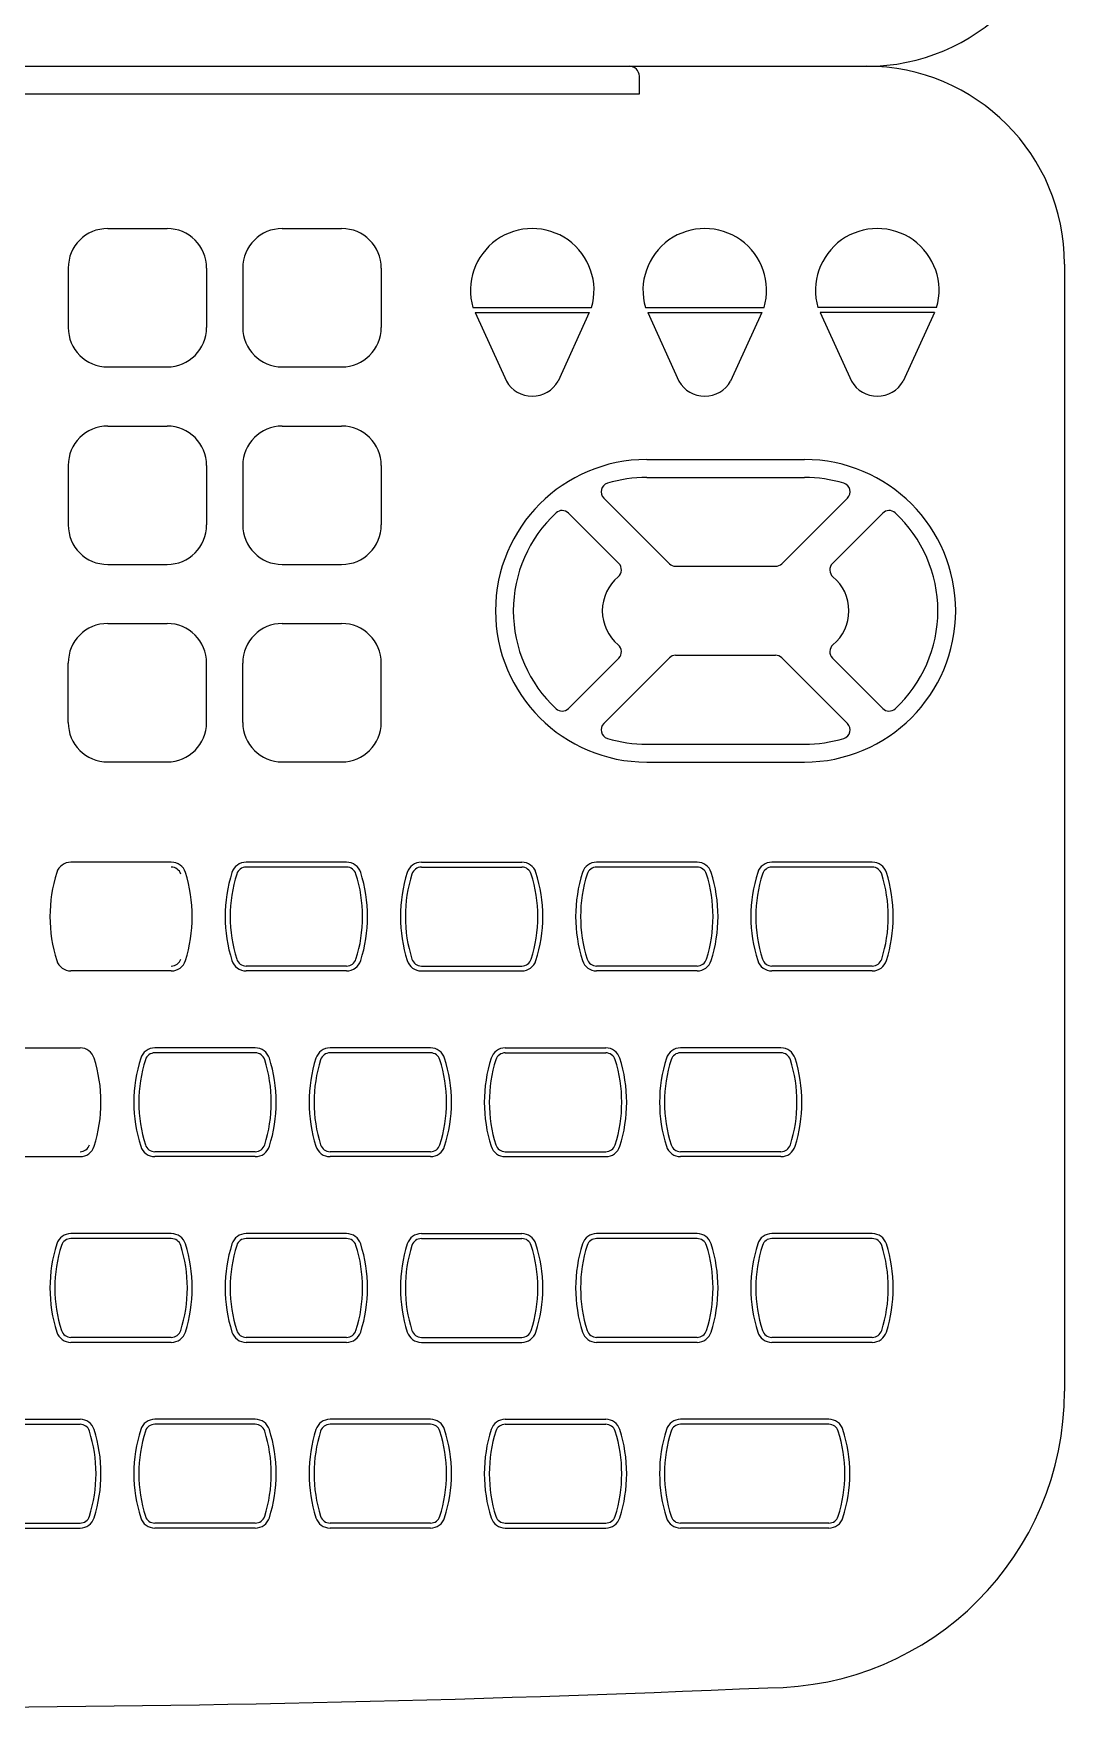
# Model space of a CAD drawing. Header units: millimetres. Extents: x -773.218 to -773.096, y 2678.22 to 2678.386.
# Drawn here: x -773.1479 to -773.0957, y 2678.2201 to 2678.3047 of the extents above; entities that cross this region are included whole.
import ezdxf

# ---------------------------------------------------------------- set-up
doc = ezdxf.new("R2010")
doc.units = ezdxf.units.MM
doc.header["$LTSCALE"] = 10
doc.layers.add('Móveis_estações', color=2, linetype='Continuous')

msp = doc.modelspace()

# ---------------------------------------------------------------- linework, layer by layer
at = {"layer": 'Móveis_estações', "color": 1}
for p, q in [((-773.1957210689116, 2678.303064513199), (-773.1177210689111, 2678.303064513199)), ((-773.1177210689111, 2678.303064513199), (-773.1057210689112, 2678.303064513199)), ((-773.1172210689117, 2678.301664513199), (-773.1172210689115, 2678.302564513199)), ((-773.1962210689112, 2678.301664513199), (-773.1172210689115, 2678.301664513199)), ((-773.1441038354208, 2678.294859807976), (-773.1411038354206, 2678.294859807976)), ((-773.1352753542819, 2678.294859807976), (-773.1322753542818, 2678.294859807976)), ((-773.146103835421, 2678.292859807977), (-773.146103835421, 2678.289859807976)), ((-773.1391038354209, 2678.292859807977), (-773.1391038354209, 2678.289859807976)), ((-773.1372753542817, 2678.292859807977), (-773.1372753542817, 2678.289859807976)), ((-773.1302753542816, 2678.292859807977), (-773.1302753542816, 2678.289859807976)), ((-773.0957210689112, 2678.293064513199), (-773.0957210689112, 2678.236064513199)), ((-773.1256373973847, 2678.290859807976), (-773.1196373973846, 2678.290859807976)), ((-773.1255234822786, 2678.290609807976), (-773.1239419997726, 2678.287139059974)), ((-773.1255234822786, 2678.290609807976), (-773.1197513124907, 2678.290609807976)), ((-773.1197513124907, 2678.290609807976), (-773.1213327949961, 2678.287139059974)), ((-773.1169130102712, 2678.290859807976), (-773.1109130102709, 2678.290859807976)), ((-773.1167990951649, 2678.290609807976), (-773.1110269253772, 2678.290609807976)), ((-773.1167990951649, 2678.290609807976), (-773.1152176126591, 2678.287139059974)), ((-773.1110269253772, 2678.290609807976), (-773.1126084078826, 2678.287139059974)), ((-773.1021886231574, 2678.290859807976), (-773.1081886231573, 2678.290859807976)), ((-773.1023025382631, 2678.290609807976), (-773.1080747080514, 2678.290609807976)), ((-773.1080747080514, 2678.290609807976), (-773.1064932255458, 2678.287139059974)), ((-773.1023025382631, 2678.290609807976), (-773.1038840207691, 2678.287139059974)), ((-773.1441038354208, 2678.287859807976), (-773.1411038354206, 2678.287859807976)), ((-773.1352753542819, 2678.287859807976), (-773.1322753542818, 2678.287859807976)), ((-773.1441038354208, 2678.284872218927), (-773.1411038354206, 2678.284872218927)), ((-773.1352753542819, 2678.284872218927), (-773.1322753542818, 2678.284872218927)), ((-773.146103835421, 2678.282872218927), (-773.146103835421, 2678.279872218927)), ((-773.1391038354209, 2678.282872218927), (-773.1391038354209, 2678.279872218927)), ((-773.1372753542817, 2678.282872218927), (-773.1372753542817, 2678.279872218927)), ((-773.1302753542816, 2678.282872218927), (-773.1302753542816, 2678.279872218927)), ((-773.1168456987941, 2678.283177346353), (-773.108873609347, 2678.283177346353)), ((-773.1168456987941, 2678.282277346353), (-773.108873609347, 2678.282277346353)), ((-773.1157047085367, 2678.277909148301), (-773.1190238823833, 2678.281228322148)), ((-773.1100145996047, 2678.277909148301), (-773.1066954257578, 2678.281228322148)), ((-773.1182586631576, 2678.27791751851), (-773.1208086072072, 2678.280467462559)), ((-773.1074606449836, 2678.27791751851), (-773.1049107009339, 2678.28046746256)), ((-773.1441038354208, 2678.277872218927), (-773.1411038354206, 2678.277872218927)), ((-773.1352753542819, 2678.277872218927), (-773.1322753542818, 2678.277872218927)), ((-773.1153865104852, 2678.277777346353), (-773.1103327976562, 2678.277777346353)), ((-773.1441038354208, 2678.274884629878), (-773.1411038354206, 2678.274884629878)), ((-773.1352753542819, 2678.274884629878), (-773.1322753542818, 2678.274884629878)), ((-773.146103835421, 2678.269884629878), (-773.146103835421, 2678.272884629877)), ((-773.1391038354209, 2678.269884629878), (-773.1391038354209, 2678.272884629877)), ((-773.1372753542817, 2678.269884629878), (-773.1372753542817, 2678.272884629877)), ((-773.1302753542816, 2678.269884629878), (-773.1302753542816, 2678.272884629877)), ((-773.1182586631576, 2678.273137174195), (-773.1208086072072, 2678.270587230145)), ((-773.1157047085367, 2678.273145544404), (-773.1190238823833, 2678.269826370557)), ((-773.1153865104852, 2678.273277346353), (-773.1103327976562, 2678.273277346353)), ((-773.1100145996047, 2678.273145544404), (-773.1066954257578, 2678.269826370557)), ((-773.1074606449836, 2678.273137174195), (-773.1049107009339, 2678.270587230145)), ((-773.1168456987941, 2678.268777346353), (-773.108873609347, 2678.268777346353)), ((-773.1441038354208, 2678.267884629878), (-773.1411038354206, 2678.267884629878)), ((-773.1352753542819, 2678.267884629878), (-773.1322753542818, 2678.267884629878)), ((-773.1168456987941, 2678.267877346353), (-773.108873609347, 2678.267877346353)), ((-773.1408886398299, 2678.262814513199), (-773.1459683534658, 2678.262814513199)), ((-773.1320269249873, 2678.262814513199), (-773.1371066386237, 2678.262814513199)), ((-773.1320269249873, 2678.262564513199), (-773.1371066386237, 2678.262564513199)), ((-773.1282449237808, 2678.262814513199), (-773.1231652101451, 2678.262814513199)), ((-773.1282449237808, 2678.262564513199), (-773.1231652101451, 2678.262564513199)), ((-773.1143034953022, 2678.262814513199), (-773.1193832089386, 2678.262814513199)), ((-773.1143034953022, 2678.262564513199), (-773.1193832089386, 2678.262564513199)), ((-773.1054417804598, 2678.262814513199), (-773.1105214940962, 2678.262814513199)), ((-773.1054417804598, 2678.262564513199), (-773.1105214940962, 2678.262564513199)), ((-773.1408886398299, 2678.257314513199), (-773.1459683534658, 2678.257314513199)), ((-773.1320269249873, 2678.257564513199), (-773.1371066386237, 2678.257564513199)), ((-773.1320269249873, 2678.257314513199), (-773.1371066386237, 2678.257314513199)), ((-773.1282449237808, 2678.257564513199), (-773.1231652101451, 2678.257564513199)), ((-773.1282449237808, 2678.257314513199), (-773.1231652101451, 2678.257314513199)), ((-773.1143034953022, 2678.257564513199), (-773.1193832089386, 2678.257564513199)), ((-773.1143034953022, 2678.257314513199), (-773.1193832089386, 2678.257314513199)), ((-773.1054417804598, 2678.257564513199), (-773.1105214940962, 2678.257564513199)), ((-773.1054417804598, 2678.257314513199), (-773.1105214940962, 2678.257314513199)), ((-773.1505858673438, 2678.253423131825), (-773.1455061537076, 2678.253423131825)), ((-773.1366444388652, 2678.253423131825), (-773.1417241525014, 2678.253423131825)), ((-773.1366444388652, 2678.253173131825), (-773.1417241525014, 2678.253173131825)), ((-773.1277827240228, 2678.253423131825), (-773.1328624376592, 2678.253423131825)), ((-773.1277827240228, 2678.253173131825), (-773.1328624376592, 2678.253173131825)), ((-773.1240007228164, 2678.253423131825), (-773.1189210091807, 2678.253423131825)), ((-773.1240007228164, 2678.253173131825), (-773.1189210091807, 2678.253173131825)), ((-773.1100592943378, 2678.253423131825), (-773.1151390079744, 2678.253423131825)), ((-773.1100592943378, 2678.253173131825), (-773.1151390079744, 2678.253173131825)), ((-773.1505858673438, 2678.247923131825), (-773.1455061537076, 2678.247923131825)), ((-773.1366444388652, 2678.248173131825), (-773.1417241525014, 2678.248173131825)), ((-773.1366444388652, 2678.247923131825), (-773.1417241525014, 2678.247923131825)), ((-773.1277827240228, 2678.248173131825), (-773.1328624376592, 2678.248173131825)), ((-773.1277827240228, 2678.247923131825), (-773.1328624376592, 2678.247923131825)), ((-773.1240007228164, 2678.248173131825), (-773.1189210091807, 2678.248173131825)), ((-773.1240007228164, 2678.247923131825), (-773.1189210091807, 2678.247923131825)), ((-773.1100592943378, 2678.248173131825), (-773.1151390079744, 2678.248173131825)), ((-773.1100592943378, 2678.247923131825), (-773.1151390079744, 2678.247923131825)), ((-773.1408886398299, 2678.244031750452), (-773.1459683534658, 2678.244031750452)), ((-773.1408886398299, 2678.243781750452), (-773.1459683534658, 2678.243781750452)), ((-773.1320269249873, 2678.244031750452), (-773.1371066386237, 2678.244031750452)), ((-773.1320269249873, 2678.243781750452), (-773.1371066386237, 2678.243781750452)), ((-773.1282449237808, 2678.244031750452), (-773.1231652101451, 2678.244031750452)), ((-773.1282449237808, 2678.243781750452), (-773.1231652101451, 2678.243781750452)), ((-773.1143034953022, 2678.244031750452), (-773.1193832089386, 2678.244031750452)), ((-773.1143034953022, 2678.243781750452), (-773.1193832089386, 2678.243781750452)), ((-773.1054417804598, 2678.244031750452), (-773.1105214940962, 2678.244031750452)), ((-773.1054417804598, 2678.243781750452), (-773.1105214940962, 2678.243781750452)), ((-773.1408886398299, 2678.238781750452), (-773.1459683534658, 2678.238781750452)), ((-773.1320269249873, 2678.238781750452), (-773.1371066386237, 2678.238781750452)), ((-773.1282449237808, 2678.238781750452), (-773.1231652101451, 2678.238781750452)), ((-773.1143034953022, 2678.238781750452), (-773.1193832089386, 2678.238781750452)), ((-773.1054417804598, 2678.238781750452), (-773.1105214940962, 2678.238781750452)), ((-773.1408886398299, 2678.238531750452), (-773.1459683534658, 2678.238531750452)), ((-773.1320269249873, 2678.238531750452), (-773.1371066386237, 2678.238531750452)), ((-773.1282449237808, 2678.238531750452), (-773.1231652101451, 2678.238531750452)), ((-773.1143034953022, 2678.238531750452), (-773.1193832089386, 2678.238531750452)), ((-773.1054417804598, 2678.238531750452), (-773.1105214940962, 2678.238531750452)), ((-773.1505858673438, 2678.234640369078), (-773.1455061537076, 2678.234640369078)), ((-773.1505858673438, 2678.234390369078), (-773.1455061537076, 2678.234390369078)), ((-773.1366444388652, 2678.234640369078), (-773.1417241525014, 2678.234640369078)), ((-773.1366444388652, 2678.234390369078), (-773.1417241525014, 2678.234390369078)), ((-773.1277827240228, 2678.234640369078), (-773.1328624376592, 2678.234640369078)), ((-773.1277827240228, 2678.234390369078), (-773.1328624376592, 2678.234390369078)), ((-773.1240007228164, 2678.234640369078), (-773.1189210091807, 2678.234640369078)), ((-773.1240007228164, 2678.234390369078), (-773.1189210091807, 2678.234390369078)), ((-773.1076395495488, 2678.234640369078), (-773.1151390079744, 2678.234640369078)), ((-773.1076395495488, 2678.234390369078), (-773.1151390079744, 2678.234390369078)), ((-773.1505858673438, 2678.229390369078), (-773.1455061537076, 2678.229390369078)), ((-773.1366444388652, 2678.229390369078), (-773.1417241525014, 2678.229390369078)), ((-773.1277827240228, 2678.229390369078), (-773.1328624376592, 2678.229390369078)), ((-773.1240007228164, 2678.229390369078), (-773.1189210091807, 2678.229390369078)), ((-773.1076395495488, 2678.229390369078), (-773.1151390079744, 2678.229390369078)), ((-773.1505858673438, 2678.229140369078), (-773.1455061537076, 2678.229140369078)), ((-773.1366444388652, 2678.229140369078), (-773.1417241525014, 2678.229140369078)), ((-773.1277827240228, 2678.229140369078), (-773.1328624376592, 2678.229140369078)), ((-773.1240007228164, 2678.229140369078), (-773.1189210091807, 2678.229140369078)), ((-773.1076395495488, 2678.229140369078), (-773.1151390079744, 2678.229140369078))]:
    msp.add_line(p, q, dxfattribs=at)
for centre, radius, start, end in [((-773.1057210689112, 2678.313064513199), 0.01, 270, 0), ((-773.1177210689111, 2678.302564513199), 0.0005, 0, 90), ((-773.1057210689112, 2678.293064513199), 0.01, 0, 90), ((-773.1441038354208, 2678.292859807977), 0.002, 90, 180), ((-773.1411038354206, 2678.292859807977), 0.002, 0, 90), ((-773.1352753542819, 2678.292859807977), 0.002, 90, 180), ((-773.1322753542818, 2678.292859807977), 0.002, 0, 90), ((-773.1226373973846, 2678.291734807976), 0.003125000000001137, 343.7397952919478, 196.2602047080522), ((-773.1139130102711, 2678.291734807976), 0.003125000000001137, 343.7397952919478, 196.2602047080522), ((-773.1051886231576, 2678.291734807976), 0.003125000000001137, 343.7397952919478, 196.2602047080522), ((-773.1441038354208, 2678.289859807976), 0.002, 180, 270), ((-773.1411038354206, 2678.289859807976), 0.002, 270, 0), ((-773.1352753542819, 2678.289859807976), 0.002, 180, 270), ((-773.1322753542818, 2678.289859807976), 0.002, 270, 0), ((-773.1226373973846, 2678.287879338711), 0.0015, 209.5721492738365, 330.4278507261635), ((-773.1139130102711, 2678.287879338711), 0.0015, 209.5721492738365, 330.4278507261635), ((-773.1051886231576, 2678.287879338711), 0.0015, 209.5721492738365, 330.4278507261635), ((-773.1441038354208, 2678.282872218927), 0.002, 90, 180), ((-773.1411038354206, 2678.282872218927), 0.002, 0, 90), ((-773.1352753542819, 2678.282872218927), 0.002, 90, 180), ((-773.1322753542818, 2678.282872218927), 0.002, 0, 90), ((-773.1168456987941, 2678.275527346352), 0.007650000000000157, 90, 270), ((-773.108873609347, 2678.275527346352), 0.007650000000000157, 270, 90), ((-773.1187056843319, 2678.281546520199), 0.00045, 107.1716774836612, 225.0000000000092), ((-773.1168456987941, 2678.275527346352), 0.006750000000000157, 90, 107.1716774836612), ((-773.108873609347, 2678.275527346352), 0.006750000000000157, 72.82832251471152, 90), ((-773.1070136238095, 2678.2815465202), 0.00045, 314.9999999999908, 72.82832251471152), ((-773.1168456987941, 2678.275527346352), 0.006750000000000157, 132.8077628183667, 227.1922371816333), ((-773.1211268052589, 2678.280149264508), 0.00045, 45.00000000000921, 132.8077628183667), ((-773.1045925028825, 2678.280149264508), 0.00045, 47.19223718163328, 134.9999999999908), ((-773.108873609347, 2678.275527346352), 0.006750000000000157, 312.8077628193254, 47.19223718163328), ((-773.1441038354208, 2678.279872218927), 0.002, 180, 270), ((-773.1411038354206, 2678.279872218927), 0.002, 270, 0), ((-773.1352753542819, 2678.279872218927), 0.002, 180, 270), ((-773.1322753542818, 2678.279872218927), 0.002, 270, 0), ((-773.1185768612088, 2678.277599320458), 0.00045, 309.8792133057619, 45.00000000000921), ((-773.1153865104852, 2678.278227346352), 0.00045, 225.0000000000092, 270), ((-773.1103327976562, 2678.278227346352), 0.00045, 270, 314.9999999999908), ((-773.1071424469324, 2678.277599320458), 0.00045, 134.9999999999908, 230.1207866942381), ((-773.1168456987941, 2678.275527346352), 0.002250000000000157, 129.8792133057619, 230.1207866942381), ((-773.108873609347, 2678.275527346352), 0.002250000000000157, 309.8792133057619, 50.12078669423807), ((-773.1441038354208, 2678.272884629877), 0.002, 90, 180), ((-773.1411038354206, 2678.272884629877), 0.002, 0, 90), ((-773.1352753542819, 2678.272884629877), 0.002, 90, 180), ((-773.1322753542818, 2678.272884629877), 0.002, 0, 90), ((-773.1185768612088, 2678.273455372247), 0.00045, 314.9999999999908, 50.12078669423807), ((-773.1071424469324, 2678.273455372247), 0.00045, 129.8792133057619, 225.0000000000092), ((-773.1153865104852, 2678.272827346352), 0.00045, 90, 134.9999999999908), ((-773.1153865104852, 2678.272827346352), 0.00045, 90, 134.9999999999908), ((-773.1103327976562, 2678.272827346352), 0.00045, 45.00000000000921, 90), ((-773.1103327976562, 2678.272827346352), 0.00045, 45.00000000000921, 90), ((-773.1211268052589, 2678.270905428197), 0.00045, 227.1922371816333, 314.9999999999908), ((-773.1045925028825, 2678.270905428197), 0.00045, 225.0000000000092, 312.8077628193254), ((-773.1441038354208, 2678.269884629878), 0.002, 180, 270), ((-773.1411038354206, 2678.269884629878), 0.002, 270, 0), ((-773.1352753542819, 2678.269884629878), 0.002, 180, 270), ((-773.1322753542818, 2678.269884629878), 0.002, 270, 0), ((-773.1187056843319, 2678.269508172506), 0.00045, 134.9999999999908, 252.8283225163389), ((-773.1168456987941, 2678.275527346352), 0.006750000000000157, 252.8283225163389, 270), ((-773.108873609347, 2678.275527346352), 0.006750000000000157, 270, 287.1716774852885), ((-773.1070136238095, 2678.269508172506), 0.00045, 287.1716774852885, 45.00000000000921), ((-773.1396747906292, 2678.260064513199), 0.007353706019065275, 162.3705228698767, 197.6294771301233), ((-773.1459683534658, 2678.262064513199), 0.00075, 90, 162.3705228698767), ((-773.1408886398299, 2678.262064513199), 0.00075, 17.62947712889344, 90), ((-773.1408886398299, 2678.262064513199), 0.0005, 17.62947712889344, 90), ((-773.147182202667, 2678.260064513199), 0.007353706019065275, 342.3705228711066, 17.62947712889344), ((-773.1308130757864, 2678.260064513199), 0.007353706019065275, 162.3705228698767, 197.6294771301233), ((-773.1371066386237, 2678.262064513199), 0.00075, 90, 162.3705228698767), ((-773.1371066386237, 2678.262064513199), 0.0005, 90, 162.3705228698767), ((-773.1320269249873, 2678.262064513199), 0.00075, 17.62947712889344, 90), ((-773.1320269249873, 2678.262064513199), 0.0005, 17.62947712889344, 90), ((-773.1383204878248, 2678.260064513199), 0.007353706019065275, 342.3705228711066, 17.62947712889344), ((-773.121951360944, 2678.260064513199), 0.007353706019065275, 162.3705228711065, 197.6294771288935), ((-773.1282449237808, 2678.262064513199), 0.00075, 90, 162.3705228711065), ((-773.1282449237808, 2678.262064513199), 0.0005, 90, 162.3705228711065), ((-773.1231652101451, 2678.262064513199), 0.00075, 17.62947713012331, 90), ((-773.1231652101451, 2678.262064513199), 0.0005, 17.62947713012331, 90), ((-773.1294587729817, 2678.260064513199), 0.007353706019065275, 342.3705228698767, 17.62947713012331), ((-773.1130896461018, 2678.260064513199), 0.007353706019065275, 162.3705228698767, 197.6294771301233), ((-773.1193832089386, 2678.262064513199), 0.00075, 90, 162.3705228698767), ((-773.1193832089386, 2678.262064513199), 0.0005, 90, 162.3705228698767), ((-773.1143034953022, 2678.262064513199), 0.00075, 17.62947712889344, 90), ((-773.1143034953022, 2678.262064513199), 0.0005, 17.62947712889344, 90), ((-773.1205970581398, 2678.260064513199), 0.007353706019065275, 342.3705228711066, 17.62947712889344), ((-773.1042279312592, 2678.260064513199), 0.007353706019065275, 162.3705228698767, 197.6294771301233), ((-773.1105214940962, 2678.262064513199), 0.00075, 90, 162.3705228698767), ((-773.1105214940962, 2678.262064513199), 0.0005, 90, 162.3705228698767), ((-773.1054417804598, 2678.262064513199), 0.00075, 17.62947712889344, 90), ((-773.1054417804598, 2678.262064513199), 0.0005, 17.62947712889344, 90), ((-773.1117353432974, 2678.260064513199), 0.007353706019065275, 342.3705228711066, 17.62947712889344), ((-773.1308130757864, 2678.260064513199), 0.007103706019065275, 162.3705228698767, 197.6294771301233), ((-773.1383204878248, 2678.260064513199), 0.007103706019065275, 342.3705228711066, 17.62947712889344), ((-773.121951360944, 2678.260064513199), 0.007103706019065275, 162.3705228711065, 197.6294771288935), ((-773.1294587729817, 2678.260064513199), 0.007103706019065275, 342.3705228698767, 17.62947713012331), ((-773.1130896461018, 2678.260064513199), 0.007103706019065275, 162.3705228698767, 197.6294771301233), ((-773.1205970581398, 2678.260064513199), 0.007103706019065275, 342.3705228711066, 17.62947712889344), ((-773.1042279312592, 2678.260064513199), 0.007103706019065275, 162.3705228698767, 197.6294771301233), ((-773.1117353432974, 2678.260064513199), 0.007103706019065275, 342.3705228711066, 17.62947712889344), ((-773.1459683534658, 2678.258064513199), 0.00075, 197.6294771301233, 270), ((-773.1408886398299, 2678.258064513199), 0.0005, 270, 342.3705228711066), ((-773.1408886398299, 2678.258064513199), 0.00075, 270, 342.3705228711066), ((-773.1371066386237, 2678.258064513199), 0.00075, 197.6294771301233, 270), ((-773.1371066386237, 2678.258064513199), 0.0005, 197.6294771301233, 270), ((-773.1320269249873, 2678.258064513199), 0.0005, 270, 342.3705228711066), ((-773.1320269249873, 2678.258064513199), 0.00075, 270, 342.3705228711066), ((-773.1282449237808, 2678.258064513199), 0.00075, 197.6294771288935, 270), ((-773.1282449237808, 2678.258064513199), 0.0005, 197.6294771288935, 270), ((-773.1231652101451, 2678.258064513199), 0.0005, 270, 342.3705228698767), ((-773.1231652101451, 2678.258064513199), 0.00075, 270, 342.3705228698767), ((-773.1193832089386, 2678.258064513199), 0.00075, 197.6294771301233, 270), ((-773.1193832089386, 2678.258064513199), 0.0005, 197.6294771301233, 270), ((-773.1143034953022, 2678.258064513199), 0.0005, 270, 342.3705228711066), ((-773.1143034953022, 2678.258064513199), 0.00075, 270, 342.3705228711066), ((-773.1105214940962, 2678.258064513199), 0.00075, 197.6294771301233, 270), ((-773.1105214940962, 2678.258064513199), 0.0005, 197.6294771301233, 270), ((-773.1054417804598, 2678.258064513199), 0.0005, 270, 342.3705228711066), ((-773.1054417804598, 2678.258064513199), 0.00075, 270, 342.3705228711066), ((-773.1455061537076, 2678.252673131825), 0.00075, 17.62947713012331, 90), ((-773.1417241525014, 2678.252673131825), 0.00075, 90, 162.3705228698767), ((-773.1417241525014, 2678.252673131825), 0.0005, 90, 162.3705228698767), ((-773.1366444388652, 2678.252673131825), 0.00075, 17.62947712889344, 90), ((-773.1366444388652, 2678.252673131825), 0.0005, 17.62947712889344, 90), ((-773.1328624376592, 2678.252673131825), 0.00075, 90, 162.3705228698767), ((-773.1328624376592, 2678.252673131825), 0.0005, 90, 162.3705228698767), ((-773.1277827240228, 2678.252673131825), 0.00075, 17.62947712889344, 90), ((-773.1277827240228, 2678.252673131825), 0.0005, 17.62947712889344, 90), ((-773.1240007228166, 2678.252673131825), 0.00075, 90, 162.3705228711065), ((-773.1240007228166, 2678.252673131825), 0.0005, 90, 162.3705228711065), ((-773.1189210091807, 2678.252673131825), 0.00075, 17.62947713012331, 90), ((-773.1189210091807, 2678.252673131825), 0.0005, 17.62947713012331, 90), ((-773.1151390079744, 2678.252673131825), 0.00075, 90, 162.3705228698767), ((-773.1151390079744, 2678.252673131825), 0.0005, 90, 162.3705228698767), ((-773.110059294338, 2678.252673131825), 0.00075, 17.62947712889344, 90), ((-773.110059294338, 2678.252673131825), 0.0005, 17.62947712889344, 90), ((-773.1517997165447, 2678.250673131826), 0.007353706019065275, 342.3705228698767, 17.62947713012331), ((-773.1354305896648, 2678.250673131826), 0.007353706019065275, 162.3705228698767, 197.6294771301233), ((-773.1354305896648, 2678.250673131826), 0.007103706019065275, 162.3705228698767, 197.6294771301233), ((-773.1429380017025, 2678.250673131826), 0.007103706019065275, 342.3705228711066, 17.62947712889344), ((-773.1429380017025, 2678.250673131826), 0.007353706019065275, 342.3705228711066, 17.62947712889344), ((-773.1265688748222, 2678.250673131826), 0.007353706019065275, 162.3705228698767, 197.6294771301233), ((-773.1265688748222, 2678.250673131826), 0.007103706019065275, 162.3705228698767, 197.6294771301233), ((-773.1340762868604, 2678.250673131826), 0.007103706019065275, 342.3705228711066, 17.62947712889344), ((-773.1340762868604, 2678.250673131826), 0.007353706019065275, 342.3705228711066, 17.62947712889344), ((-773.1177071599795, 2678.250673131826), 0.007353706019065275, 162.3705228711065, 197.6294771288935), ((-773.1177071599795, 2678.250673131826), 0.007103706019065275, 162.3705228711065, 197.6294771288935), ((-773.1252145720173, 2678.250673131826), 0.007103706019065275, 342.3705228698767, 17.62947713012331), ((-773.1252145720173, 2678.250673131826), 0.007353706019065275, 342.3705228698767, 17.62947713012331), ((-773.1088454451374, 2678.250673131826), 0.007353706019065275, 162.3705228698767, 197.6294771301233), ((-773.1088454451374, 2678.250673131826), 0.007103706019065275, 162.3705228698767, 197.6294771301233), ((-773.1163528571756, 2678.250673131826), 0.007103706019065275, 342.3705228711066, 17.62947712889344), ((-773.1163528571756, 2678.250673131826), 0.007353706019065275, 342.3705228711066, 17.62947712889344), ((-773.1455061537076, 2678.248673131825), 0.0005, 270, 342.3705228698767), ((-773.1455061537076, 2678.248673131825), 0.00075, 270, 342.3705228698767), ((-773.1417241525014, 2678.248673131825), 0.00075, 197.6294771301233, 270), ((-773.1417241525014, 2678.248673131825), 0.0005, 197.6294771301233, 270), ((-773.1366444388652, 2678.248673131825), 0.0005, 270, 342.3705228711066), ((-773.1366444388652, 2678.248673131825), 0.00075, 270, 342.3705228711066), ((-773.1328624376592, 2678.248673131825), 0.00075, 197.6294771301233, 270), ((-773.1328624376592, 2678.248673131825), 0.0005, 197.6294771301233, 270), ((-773.1277827240228, 2678.248673131825), 0.0005, 270, 342.3705228711066), ((-773.1277827240228, 2678.248673131825), 0.00075, 270, 342.3705228711066), ((-773.1240007228166, 2678.248673131825), 0.00075, 197.6294771288935, 270), ((-773.1240007228166, 2678.248673131825), 0.0005, 197.6294771288935, 270), ((-773.1189210091807, 2678.248673131825), 0.0005, 270, 342.3705228698767), ((-773.1189210091807, 2678.248673131825), 0.00075, 270, 342.3705228698767), ((-773.1151390079744, 2678.248673131825), 0.00075, 197.6294771301233, 270), ((-773.1151390079744, 2678.248673131825), 0.0005, 197.6294771301233, 270), ((-773.110059294338, 2678.248673131825), 0.0005, 270, 342.3705228711066), ((-773.110059294338, 2678.248673131825), 0.00075, 270, 342.3705228711066), ((-773.1459683534658, 2678.243281750452), 0.00075, 90, 162.3705228698767), ((-773.1459683534658, 2678.243281750452), 0.0005, 90, 162.3705228698767), ((-773.1408886398299, 2678.243281750452), 0.00075, 17.62947712889344, 90), ((-773.1408886398299, 2678.243281750452), 0.0005, 17.62947712889344, 90), ((-773.1371066386237, 2678.243281750452), 0.00075, 90, 162.3705228698767), ((-773.1371066386237, 2678.243281750452), 0.0005, 90, 162.3705228698767), ((-773.1320269249873, 2678.243281750452), 0.00075, 17.62947712889344, 90), ((-773.1320269249873, 2678.243281750452), 0.0005, 17.62947712889344, 90), ((-773.1282449237808, 2678.243281750452), 0.00075, 90, 162.3705228711065), ((-773.1282449237808, 2678.243281750452), 0.0005, 90, 162.3705228711065), ((-773.1231652101451, 2678.243281750452), 0.00075, 17.62947713012331, 90), ((-773.1231652101451, 2678.243281750452), 0.0005, 17.62947713012331, 90), ((-773.1193832089386, 2678.243281750452), 0.00075, 90, 162.3705228698767), ((-773.1193832089386, 2678.243281750452), 0.0005, 90, 162.3705228698767), ((-773.1143034953022, 2678.243281750452), 0.00075, 17.62947712889344, 90), ((-773.1143034953022, 2678.243281750452), 0.0005, 17.62947712889344, 90), ((-773.1105214940962, 2678.243281750452), 0.00075, 90, 162.3705228698767), ((-773.1105214940962, 2678.243281750452), 0.0005, 90, 162.3705228698767), ((-773.1054417804598, 2678.243281750452), 0.00075, 17.62947712889344, 90), ((-773.1054417804598, 2678.243281750452), 0.0005, 17.62947712889344, 90), ((-773.1396747906292, 2678.241281750451), 0.007353706019065275, 162.3705228698767, 197.6294771301233), ((-773.1396747906292, 2678.241281750451), 0.007103706019065275, 162.3705228698767, 197.6294771301233), ((-773.147182202667, 2678.241281750451), 0.007103706019065275, 342.3705228711066, 17.62947712889344), ((-773.147182202667, 2678.241281750451), 0.007353706019065275, 342.3705228711066, 17.62947712889344), ((-773.1308130757864, 2678.241281750451), 0.007353706019065275, 162.3705228698767, 197.6294771301233), ((-773.1308130757864, 2678.241281750451), 0.007103706019065275, 162.3705228698767, 197.6294771301233), ((-773.1383204878248, 2678.241281750451), 0.007103706019065275, 342.3705228711066, 17.62947712889344), ((-773.1383204878248, 2678.241281750451), 0.007353706019065275, 342.3705228711066, 17.62947712889344), ((-773.121951360944, 2678.241281750451), 0.007353706019065275, 162.3705228711065, 197.6294771288935), ((-773.121951360944, 2678.241281750451), 0.007103706019065275, 162.3705228711065, 197.6294771288935), ((-773.1294587729817, 2678.241281750451), 0.007103706019065275, 342.3705228698767, 17.62947713012331), ((-773.1294587729817, 2678.241281750451), 0.007353706019065275, 342.3705228698767, 17.62947713012331), ((-773.1130896461018, 2678.241281750451), 0.007353706019065275, 162.3705228698767, 197.6294771301233), ((-773.1130896461018, 2678.241281750451), 0.007103706019065275, 162.3705228698767, 197.6294771301233), ((-773.1205970581398, 2678.241281750451), 0.007103706019065275, 342.3705228711066, 17.62947712889344), ((-773.1205970581398, 2678.241281750451), 0.007353706019065275, 342.3705228711066, 17.62947712889344), ((-773.1042279312592, 2678.241281750451), 0.007353706019065275, 162.3705228698767, 197.6294771301233), ((-773.1042279312592, 2678.241281750451), 0.007103706019065275, 162.3705228698767, 197.6294771301233), ((-773.1117353432974, 2678.241281750451), 0.007103706019065275, 342.3705228711066, 17.62947712889344), ((-773.1117353432974, 2678.241281750451), 0.007353706019065275, 342.3705228711066, 17.62947712889344), ((-773.1459683534658, 2678.239281750452), 0.00075, 197.6294771301233, 270), ((-773.1459683534658, 2678.239281750452), 0.0005, 197.6294771301233, 270), ((-773.1408886398299, 2678.239281750452), 0.0005, 270, 342.3705228711066), ((-773.1408886398299, 2678.239281750452), 0.00075, 270, 342.3705228711066), ((-773.1371066386237, 2678.239281750452), 0.00075, 197.6294771301233, 270), ((-773.1371066386237, 2678.239281750452), 0.0005, 197.6294771301233, 270), ((-773.1320269249873, 2678.239281750452), 0.0005, 270, 342.3705228711066), ((-773.1320269249873, 2678.239281750452), 0.00075, 270, 342.3705228711066), ((-773.1282449237808, 2678.239281750452), 0.00075, 197.6294771288935, 270), ((-773.1282449237808, 2678.239281750452), 0.0005, 197.6294771288935, 270), ((-773.1231652101451, 2678.239281750452), 0.0005, 270, 342.3705228698767), ((-773.1231652101451, 2678.239281750452), 0.00075, 270, 342.3705228698767), ((-773.1193832089386, 2678.239281750452), 0.00075, 197.6294771301233, 270), ((-773.1193832089386, 2678.239281750452), 0.0005, 197.6294771301233, 270), ((-773.1143034953022, 2678.239281750452), 0.0005, 270, 342.3705228711066), ((-773.1143034953022, 2678.239281750452), 0.00075, 270, 342.3705228711066), ((-773.1105214940962, 2678.239281750452), 0.00075, 197.6294771301233, 270), ((-773.1105214940962, 2678.239281750452), 0.0005, 197.6294771301233, 270), ((-773.1054417804598, 2678.239281750452), 0.0005, 270, 342.3705228711066), ((-773.1054417804598, 2678.239281750452), 0.00075, 270, 342.3705228711066), ((-773.1107210689115, 2678.236064513199), 0.015, 270, 0), ((-773.1455061537076, 2678.233890369078), 0.00075, 17.62947713012331, 90), ((-773.1455061537076, 2678.233890369078), 0.0005, 17.62947713012331, 90), ((-773.1417241525014, 2678.233890369078), 0.00075, 90, 162.3705228698767), ((-773.1417241525014, 2678.233890369078), 0.0005, 90, 162.3705228698767), ((-773.1366444388652, 2678.233890369078), 0.00075, 17.62947712889344, 90), ((-773.1366444388652, 2678.233890369078), 0.0005, 17.62947712889344, 90), ((-773.1328624376592, 2678.233890369078), 0.00075, 90, 162.3705228698767), ((-773.1328624376592, 2678.233890369078), 0.0005, 90, 162.3705228698767), ((-773.1277827240228, 2678.233890369078), 0.00075, 17.62947712889344, 90), ((-773.1277827240228, 2678.233890369078), 0.0005, 17.62947712889344, 90), ((-773.1240007228166, 2678.233890369078), 0.00075, 90, 162.3705228711065), ((-773.1240007228166, 2678.233890369078), 0.0005, 90, 162.3705228711065), ((-773.1189210091807, 2678.233890369078), 0.00075, 17.62947713012331, 90), ((-773.1189210091807, 2678.233890369078), 0.0005, 17.62947713012331, 90), ((-773.1151390079744, 2678.233890369078), 0.00075, 90, 162.3705228698767), ((-773.1151390079744, 2678.233890369078), 0.0005, 90, 162.3705228698767), ((-773.1076395495488, 2678.233890369078), 0.00075, 17.62947712889344, 90), ((-773.1076395495488, 2678.233890369078), 0.0005, 17.62947712889344, 90), ((-773.1517997165447, 2678.231890369078), 0.007103706019065275, 342.3705228698767, 17.62947713012331), ((-773.1517997165447, 2678.231890369078), 0.007353706019065275, 342.3705228698767, 17.62947713012331), ((-773.1354305896648, 2678.231890369078), 0.007353706019065275, 162.3705228698767, 197.6294771301233), ((-773.1354305896648, 2678.231890369078), 0.007103706019065275, 162.3705228698767, 197.6294771301233), ((-773.1429380017025, 2678.231890369078), 0.007103706019065275, 342.3705228711066, 17.62947712889344), ((-773.1429380017025, 2678.231890369078), 0.007353706019065275, 342.3705228711066, 17.62947712889344), ((-773.1265688748222, 2678.231890369078), 0.007353706019065275, 162.3705228698767, 197.6294771301233), ((-773.1265688748222, 2678.231890369078), 0.007103706019065275, 162.3705228698767, 197.6294771301233), ((-773.1340762868604, 2678.231890369078), 0.007103706019065275, 342.3705228711066, 17.62947712889344), ((-773.1340762868604, 2678.231890369078), 0.007353706019065275, 342.3705228711066, 17.62947712889344), ((-773.1177071599795, 2678.231890369078), 0.007353706019065275, 162.3705228711065, 197.6294771288935), ((-773.1177071599795, 2678.231890369078), 0.007103706019065275, 162.3705228711065, 197.6294771288935), ((-773.1252145720173, 2678.231890369078), 0.007103706019065275, 342.3705228698767, 17.62947713012331), ((-773.1252145720173, 2678.231890369078), 0.007353706019065275, 342.3705228698767, 17.62947713012331), ((-773.1088454451374, 2678.231890369078), 0.007353706019065275, 162.3705228698767, 197.6294771301233), ((-773.1088454451374, 2678.231890369078), 0.007103706019065275, 162.3705228698767, 197.6294771301233), ((-773.1139331123857, 2678.231890369078), 0.007103706019065275, 342.3705228711066, 17.62947712889344), ((-773.1139331123857, 2678.231890369078), 0.007353706019065275, 342.3705228711066, 17.62947712889344), ((-773.1455061537076, 2678.229890369078), 0.0005, 270, 342.3705228698767), ((-773.1455061537076, 2678.229890369078), 0.00075, 270, 342.3705228698767), ((-773.1417241525014, 2678.229890369078), 0.00075, 197.6294771301233, 270), ((-773.1417241525014, 2678.229890369078), 0.0005, 197.6294771301233, 270), ((-773.1366444388652, 2678.229890369078), 0.0005, 270, 342.3705228711066), ((-773.1366444388652, 2678.229890369078), 0.00075, 270, 342.3705228711066), ((-773.1328624376592, 2678.229890369078), 0.00075, 197.6294771301233, 270), ((-773.1328624376592, 2678.229890369078), 0.0005, 197.6294771301233, 270), ((-773.1277827240228, 2678.229890369078), 0.0005, 270, 342.3705228711066), ((-773.1277827240228, 2678.229890369078), 0.00075, 270, 342.3705228711066), ((-773.1240007228166, 2678.229890369078), 0.00075, 197.6294771288935, 270), ((-773.1240007228166, 2678.229890369078), 0.0005, 197.6294771288935, 270), ((-773.1189210091807, 2678.229890369078), 0.0005, 270, 342.3705228698767), ((-773.1189210091807, 2678.229890369078), 0.00075, 270, 342.3705228698767), ((-773.1151390079744, 2678.229890369078), 0.00075, 197.6294771301233, 270), ((-773.1151390079744, 2678.229890369078), 0.0005, 197.6294771301233, 270), ((-773.1076395495488, 2678.229890369078), 0.0005, 270, 342.3705228711066), ((-773.1076395495488, 2678.229890369078), 0.00075, 270, 342.3705228711066), ((-773.1567210689113, 2679.278564513199), 1.058499999999615, 267.5092714660641, 272.4907285339359)]:
    msp.add_arc(centre, radius, start, end, dxfattribs=at)

doc.saveas('drawing.dxf')
